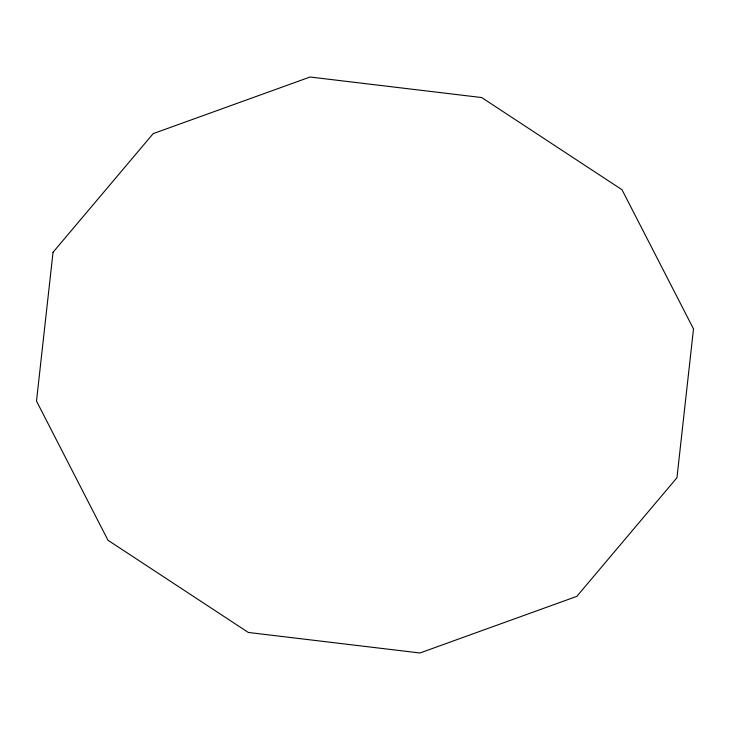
<?xml version="1.0" encoding="UTF-8"?>
<svg xmlns="http://www.w3.org/2000/svg" width="730" height="730" viewBox="0 0 730 730"><rect width="100%" height="100%" fill="white"/><g stroke="black" fill="none" stroke-linecap="round" stroke-linejoin="round"><path stroke-width="1.09" d="M53.044 252.261L36.5 401.089L107.976 540.246L248.328 632.454L419.933 652.985L576.828 596.364L676.956 477.739L693.5 328.911L622.024 189.754L481.672 97.546L310.067 77.015L153.172 133.636L53.044 252.261"/></g></svg>
